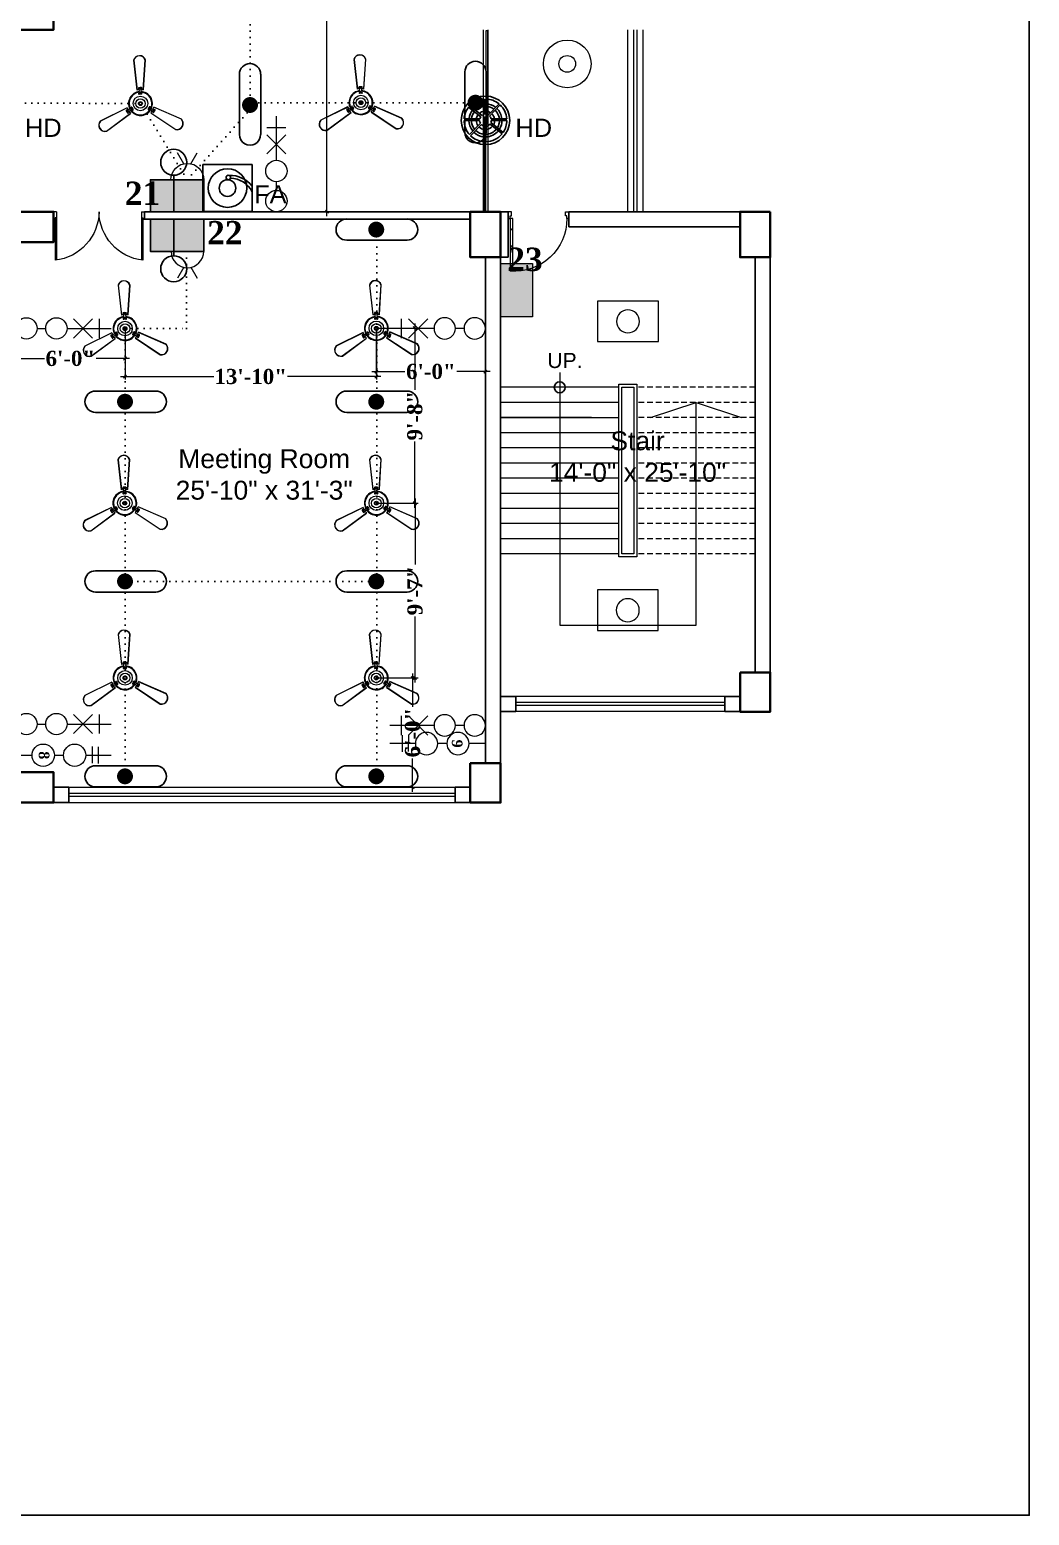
# Model space of a CAD drawing. Header units: inches. Extents: x -12 to 20935469, y -1604 to 24729220.
# Drawn here: x 20825579 to 20826238, y 24655668 to 24656648 of the extents above; entities that cross this region are included whole.
import ezdxf

# ---------------------------------------------------------------- set-up
doc = ezdxf.new("R2010")
doc.units = ezdxf.units.IN
doc.header["$LTSCALE"] = 0.03
doc.header["$MEASUREMENT"] = 0
doc.header["$PDMODE"] = 32
doc.header["$PDSIZE"] = 15
for name, pattern in [('ACAD_ISO02W100', [15, 12, -3]), ('DASHED2', [0.375, 0.25, -0.125]), ('DOT', [0.25, 0, -0.25])]:
    doc.linetypes.add(name, pattern=pattern)
for name, color, linetype, lineweight in [('0-elect.fixture-3 fan', 200, 'Continuous', 20), ('2', 7, 'Continuous', 9), ('CL BOX', 90, 'ACAD_ISO02W100', 0), ('column', 1, 'Continuous', 40), ('Dimiention', 75, 'Continuous', 18), ('Door', 7, 'Continuous', 18), ('E-CF', 4, 'Continuous', 30), ('Gas', 21, 'Continuous', 5), ('line', 7, 'Continuous', 9), ('Main Wall', 7, 'Continuous', 30), ('RAIL', 23, 'Continuous', 13), ('STAIR', 46, 'Continuous', 15), ('wind.', 150, 'Continuous', 20)]:
    doc.layers.add(name, color=color, linetype=linetype, lineweight=lineweight)
for name, color, linetype in [('AC TEXT', 151, 'DOT'), ('DIM TEXT 2025', 7, 'Continuous'), ('fire alarm', 10, 'Continuous'), ('FUR', 251, 'Continuous'), ('H', 154, 'Continuous'), ('heat detactor', 8, 'Continuous'), ('QP TEX', 7, 'Continuous'), ('SB TEXT', 215, 'DOT'), ('TEXT', 7, 'Continuous'), ('w', 188, 'DOT')]:
    doc.layers.add(name, color=color, linetype=linetype)
doc.styles.add('2', font='swisscl.ttf')
doc.styles.add('RomanS', font='arial.ttf', dxfattribs={"height": 12})
doc.styles.get("Standard").update_dxf_attribs({"font": 'timesbd.ttf'})
doc.dimstyles.new('Standard 8', dxfattribs={"dimtxt": 7, "dimasz": 2, "dimexe": 2, "dimexo": 2, "dimgap": 2, "dimtad": 0, "dimdec": 0, "dimzin": 3, "dimdsep": 46, "dimlunit": 4, "dimtxsty": 'Standard', "dimblk": 'OBLIQUE', "dimcen": 3, "dimdle": 3, "dimclrd": 256, "dimclre": 256, "dimclrt": 256, "dimadec": 0, "dimazin": 0, "dimtfac": 1, "dimtdec": 0, "dimtix": 1, "dimtofl": 0, "dimtmove": 0, "dimatfit": 0, "dimldrblk": 'OBLIQUE', "dimfxl": 1, "dimtolj": 1, "dimtzin": 0, "dimlwd": -1, "dimlwe": -1, "dimarcsym": 0})

# ---------------------------------------------------------------- blocks, each defined once
blk = doc.blocks.new('Door_45')
at = {"layer": 'Door'}
for p, q in [((1.5, 5), (1.5, 44)), ((1.5, 40), (2.2, 40)), ((2.2, 40), (2.2, 39.5)), ((2.2, 39.5), (2.7, 39.5)), ((2.7, 39.5), (2.7, 40)), ((2.7, 40), (3.5, 40)), ((3.5, 44), (3.5, 5)), ((1.5, 25.8), (2.2, 25.8)), ((2.2, 25.8), (2.2, 25.3)), ((2.2, 25.3), (2.7, 25.3)), ((2.7, 25.8), (3.5, 25.8)), ((2.7, 25.3), (2.7, 25.8)), ((1.5, 12.6), (2.2, 12.6)), ((2.2, 12.6), (2.2, 13.1)), ((2.2, 13.1), (2.7, 13.1)), ((2.7, 13.1), (2.7, 12.6)), ((2.7, 12.6), (3.5, 12.6)), ((0, 0), (0, 5)), ((0, 5), (1.5, 5)), ((3.5, 5), (1.5, 5)), ((1.5, 5), (1.5, 3)), ((1.5, 3), (2.5, 3)), ((2.5, 3), (2.5, 0)), ((42.5, 3), (42.5, 0)), ((43.5, 3), (42.5, 3)), ((45, 5), (43.5, 5)), ((43.5, 5), (43.5, 3)), ((45, 0), (45, 5)), ((2.5, 0), (0, 0)), ((42.5, 0), (45, 0))]:
    blk.add_line(p, q, dxfattribs=at)
blk.add_arc((4.7, 5.3), 38.8, 359.6233, 94.6685, dxfattribs=at)
blk = doc.blocks.new('A$C36295410')
at = {"layer": 'Door'}
for p, q in [((1, 4), (1, 32)), ((2, 0), (2, 31.98)), ((58, 0), (58, 31.98)), ((59, 4), (59, 32)), ((1, 5), (0, 5)), ((2, 4), (1, 4)), ((58, 4), (59, 4)), ((59, 5), (60, 5)), ((2, 0), (0, 0)), ((58, 0), (60, 0))]:
    blk.add_line(p, q, dxfattribs=at)
for centre, start, end in [((-2.53, -0.34), 0.59063, 83.77826), ((62.53, -0.34), 96.22174, 179.40937)]:
    blk.add_arc(centre, 32.53, start, end, dxfattribs=at)
blk = doc.blocks.new('GGGFGFG')
at = {"layer": 'line', "color": 4, "ltscale": 50}
for p, q in [((7356688.2, 3293208.1), (7357003, 3293208.1)), ((7356688.2, 3292998.4), (7356688.2, 3293208.1)), ((7357003, 3293208.1), (7357003, 3292998.4)), ((7357003, 3292998.4), (7356688.2, 3292998.4))]:
    blk.add_line(p, q, dxfattribs=at)
blk.add_circle((7356845.6, 3293103.2), 59.6, dxfattribs=at)
blk = doc.blocks.new('JUJUJUKIII')
at = {"layer": 'H', "ltscale": 50, "true_color": 0x999999, "transparency": 33554556}
h = blk.add_hatch(color=253, dxfattribs=at)
h.dxf.hatch_style = 1
h.paths.add_polyline_path([(7363219.9, 3291034.2), (7363425.7, 3291034.2), (7363425.7, 3291376.7), (7363219.9, 3291376.7)])
at = {"layer": 'Dimiention', "color": 4, "ltscale": 50}
blk.add_lwpolyline([(7363219.9, 3291034.2), (7363425.7, 3291034.2), (7363425.7, 3291376.7), (7363219.9, 3291376.7)], close=True, dxfattribs=at)
blk = doc.blocks.new('E-CF')
at = {"layer": '0-elect.fixture-3 fan', "color": 230, "linetype": 'ByBlock', "lineweight": 13, "ltscale": 5}
for p, q in [((-1.45, 6.53), (-2.38, 20.87)), ((-1.35, 6.55), (-2.29, 20.85)), ((3.24, 20.73), (1.65, 6.48)), ((3.34, 20.73), (1.74, 6.45)), ((-19.63, -7.46), (-6.46, -1.71)), ((-19.57, -7.54), (-6.43, -1.8)), ((-4.99, -4.44), (-16.92, -12.4)), ((-4.93, -4.51), (-16.88, -12.49)), ((16.28, -13.26), (4.71, -4.73)), ((16.32, -13.17), (4.78, -4.66)), ((6.34, -2.1), (19.2, -8.44)), ((6.37, -2.01), (19.25, -8.36))]:
    blk.add_line(p, q, dxfattribs=at)
at = {"layer": '0-elect.fixture-3 fan', "color": 232, "linetype": 'ByBlock', "lineweight": 13, "ltscale": 5}
for p, q in [((-0.33, 6.68), (-0.62, 7.28)), ((-0.29, 7.46), (-0.15, 7.2)), ((0.48, 7.43), (0.62, 7.18)), ((0.63, 6.66), (0.96, 7.25)), ((-0.35, 5.43), (-0.66, 4.81)), ((-0.35, 4.97), (-0.22, 4.72)), ((-0.02, 6.87), (0.23, 7.01)), ((0.04, 5.2), (0.29, 5.33)), ((0.42, 4.9), (0.56, 4.65)), ((0.6, 5.41), (0.87, 4.78)), ((-6.08, -2.77), (-6.75, -2.79)), ((-6.68, -3.29), (-6.53, -3.05)), ((-6.31, -3.97), (-6.16, -3.73)), ((-5.94, -3.44), (-6.18, -3.29)), ((-5.62, -3.61), (-6, -4.17)), ((-4.99, -2.18), (-4.57, -1.62)), ((-4.52, -2.55), (-4.76, -2.41)), ((-4.53, -3.01), (-3.84, -2.97)), ((-4.46, -2.08), (-4.31, -1.83)), ((-4.13, -2.78), (-3.98, -2.54)), ((4.38, -3.22), (3.69, -3.14)), ((4.03, -2.81), (3.74, -2.8)), ((4.47, -2.17), (4.18, -2.17)), ((4.47, -2.63), (4.47, -2.91)), ((4.87, -2.41), (4.49, -1.83)), ((5.44, -3.87), (5.79, -4.45)), ((6.19, -4.13), (5.9, -4.12)), ((5.94, -3.05), (6.61, -3.1)), ((5.95, -3.42), (5.94, -3.7)), ((6.6, -3.47), (6.31, -3.46))]:
    blk.add_line(p, q, dxfattribs=at)
at = {"layer": '0-elect.fixture-3 fan', "color": 5, "lineweight": 13}
blk.add_line((0, 0), (0, 0), dxfattribs=at)
at = {"layer": '0-elect.fixture-3 fan', "color": 230, "linetype": 'ByBlock', "lineweight": 13, "ltscale": 5, "extrusion": (0, 0, -1)}
for centre, major_axis, start_param, end_param in [((0.46, 19.91), (-2.12, 2.12), 5.823867, 8.359631), ((0.46, 19.91), (-2.05, 2.05), 5.830329, 8.353169), ((0, 0), (-4.05, 4.05), 5.068563, 7.021343), ((0, 0), (-3.85, 3.85), 5.085186, 7.003917), ((0, 0), (4.72, 4.72), -1.003222, -0.833722), ((0, 0), (-4.05, 4.05), 0.879773, 2.832553), ((0, 0), (-3.85, 3.85), 0.896396, 2.815126), ((0, 0), (4.72, 4.72), -0.690743, -0.521244), ((0, 0), (-4.72, 4.72), 5.068843, 5.238343), ((0, 0), (4.72, 4.72), 3.185569, 3.355068), ((0, 0), (4.05, 4.05), 1.403372, 3.356151), ((0, 0), (-3.85, 3.85), 2.990791, 4.909522), ((0, 0), (4.72, 4.72), 1.403652, 1.573151), ((0, 0), (-4.72, 4.72), 2.66197, 2.831469), ((-17.47, -9.55), (-2.12, 2.12), 3.729471, 6.265236), ((-17.47, -9.55), (-2.05, 2.05), 3.735934, 6.258773), ((17, -10.35), (-2.12, 2.12), 1.635076, 4.170841), ((17, -10.35), (2.05, 2.05), 0.070743, 2.593582)]:
    blk.add_ellipse(centre, major_axis=major_axis, ratio=1, start_param=start_param, end_param=end_param, dxfattribs=at)
at = {"layer": '0-elect.fixture-3 fan', "color": 232, "linetype": 'ByBlock', "lineweight": 13, "ltscale": 5, "extrusion": (0, 0, -1)}
for centre, major_axis, start_param, end_param in [((-0.41, 7.39), (-0.169, 0.169), 5.038692, 7.013305), ((0, 0), (5.4, 5.4), -0.840677, -0.683789), ((-0.22, 7.33), (0.101, 0.101), 3.926991, 10.210176), ((0.55, 7.31), (0.101, 0.101), 3.926991, 10.210176), ((0.75, 7.36), (-0.169, 0.169), 0.887007, 2.86162), ((-0.44, 4.71), (0.169, 0.169), 2.26283, 4.381754), ((-0.28, 4.84), (0.101, 0.101), 3.926991, 10.210176), ((0, 0), (3.17, 3.17), -0.878763, -0.645703), ((-2.18, 6.1), (-1.37, 1.37), 2.052913, 2.705807), ((0.11, 6.94), (0.101, 0.101), 3.926991, 10.210176), ((0.17, 5.27), (0.101, 0.101), 3.926991, 10.210176), ((0.49, 4.78), (0.101, 0.101), 3.926991, 10.210176), ((2.58, 5.99), (1.46, 1.46), 3.643048, 4.257264), ((0.66, 4.68), (0.169, 0.169), 0.376965, 2.49589), ((-6.75, -3.02), (0.169, 0.169), 3.505001, 5.479614), ((0, 0), (-5.4, 5.4), 4.91891, 5.075797), ((-6.6, -3.17), (0.101, 0.101), 3.926991, 10.210176), ((-6.19, -4.04), (0.169, 0.169), 1.373501, 3.348114), ((-6.24, -3.85), (0.101, 0.101), 3.926991, 10.210176), ((-6.06, -3.36), (0.101, 0.101), 3.926991, 10.210176), ((-6.47, -0.75), (1.46, 1.46), 1.548653, 2.162869), ((-4.19, -4.93), (-1.37, 1.37), 6.241703, 6.894597), ((-4.64, -2.48), (-0.101, 0.101), 5.497787, 11.780972), ((-4.38, -1.76), (-0.169, 0.169), 6.136552, 8.255476), ((-4.38, -1.96), (-0.101, 0.101), 5.497787, 11.780972), ((-4.05, -2.66), (0.101, 0.101), 3.926991, 10.210176), ((0, 0), (-3.17, 3.17), 4.880824, 5.113884), ((-3.86, -2.73), (0.169, 0.169), 0.168435, 2.287359), ((3.72, -2.9), (0.169, 0.169), 2.471361, 4.590285), ((0, 0), (-3.17, 3.17), 2.786429, 3.019489), ((3.89, -2.81), (0.101, 0.101), 3.926991, 10.210176), ((4.29, -1.97), (-0.169, 0.169), 5.928021, 8.046946), ((4.33, -2.17), (0.101, 0.101), 3.926991, 10.210176), ((4.47, -2.77), (0.101, 0.101), 3.926991, 10.210176), ((3.89, -5.22), (-1.46, 1.46), 1.025054, 1.63927), ((6.36, -1.16), (1.37, 1.37), 2.576511, 3.229406), ((6, -4.32), (-0.169, 0.169), 2.981402, 4.956015), ((5.95, -3.56), (-0.101, 0.101), 5.497787, 11.780972), ((6.05, -4.13), (0.101, 0.101), 3.926991, 10.210176), ((0, 0), (-5.4, 5.4), 2.824515, 2.981402), ((6.45, -3.47), (-0.101, 0.101), 5.497787, 11.780972), ((6.6, -3.33), (-0.169, 0.169), 0.849902, 2.824515)]:
    blk.add_ellipse(centre, major_axis=major_axis, ratio=1, start_param=start_param, end_param=end_param, dxfattribs=at)
at = {"layer": '0-elect.fixture-3 fan', "linetype": 'ByBlock', "lineweight": 13, "ltscale": 5, "extrusion": (0, 0, -1)}
blk.add_ellipse((0.01, 0.03), major_axis=(-2.47, 2.47), ratio=1, start_param=5.497787, end_param=11.780972, dxfattribs=at)
at = {"layer": '0-elect.fixture-3 fan', "color": 200, "linetype": 'ByBlock', "lineweight": 13, "ltscale": 5, "extrusion": (0, 0, -1)}
blk.add_ellipse((0, 0), major_axis=(-1.61, 1.61), ratio=1, start_param=5.497787, end_param=11.780972, dxfattribs=at)
at = {"layer": '0-elect.fixture-3 fan', "color": 190, "linetype": 'ByBlock', "lineweight": 13, "ltscale": 5, "extrusion": (0, 0, -1)}
for major_axis, start_param, end_param in [((0.666, 0.666), 3.926991, 10.210176), ((-0.461, 0.461), 5.497787, 11.780972)]:
    blk.add_ellipse((0, 0), major_axis=major_axis, ratio=1, start_param=start_param, end_param=end_param, dxfattribs=at)
blk = doc.blocks.new('_Oblique')
at = {"color": 0, "linetype": 'ByBlock', "lineweight": -2}
blk.add_line((-0.5, -0.5), (0.5, 0.5), dxfattribs=at)
blk = doc.blocks.new('*D70')
at = {"layer": 'Defpoints', "color": 0, "transparency": 16777216}
for p in [(20825569.37, 24656451.21), (20825641.53, 24656451.21), (20825569.37, 24656431.36)]:
    blk.add_point(p, dxfattribs=at)
at = {"layer": 'DIM TEXT 2025', "lineweight": 0, "transparency": 16777216}
for p, q in [((20825569.37, 24656451.21), (20825569.37, 24656429.36)), ((20825641.53, 24656451.21), (20825641.53, 24656429.36)), ((20825566.37, 24656431.36), (20825588.36, 24656431.36)), ((20825644.53, 24656431.36), (20825622.54, 24656431.36))]:
    blk.add_line(p, q, dxfattribs=at)
at = {"layer": 'DIM TEXT 2025', "lineweight": 0, "transparency": 16777216, "xscale": 2, "yscale": 2, "zscale": 2, "rotation": 180}
blk.add_blockref('_Oblique', (20825569.37, 24656431.36), dxfattribs=at)
at = {"layer": 'DIM TEXT 2025', "lineweight": 0, "transparency": 16777216, "xscale": 2, "yscale": 2, "zscale": 2}
blk.add_blockref('_Oblique', (20825641.53, 24656431.36), dxfattribs=at)
at = {"layer": 'DIM TEXT 2025', "lineweight": 0, "transparency": 16777216, "insert": (20825605.45, 24656431.36), "char_height": 10, "attachment_point": 5}
blk.add_mtext('\\A1;6\'-0"', dxfattribs=at)
blk = doc.blocks.new('*D258')
at = {"layer": 'Defpoints', "color": 0, "transparency": 16777216}
for p in [(20825641.53, 24656451.21), (20825807.37, 24656451.23), (20825807.37, 24656419.43)]:
    blk.add_point(p, dxfattribs=at)
at = {"layer": 'DIM TEXT 2025', "lineweight": 0, "transparency": 16777216}
for p, q in [((20825641.53, 24656451.21), (20825641.53, 24656417.43)), ((20825807.37, 24656451.23), (20825807.37, 24656417.43)), ((20825638.53, 24656419.43), (20825700.18, 24656419.43)), ((20825810.37, 24656419.43), (20825748.73, 24656419.43))]:
    blk.add_line(p, q, dxfattribs=at)
at = {"layer": 'DIM TEXT 2025', "lineweight": 0, "transparency": 16777216, "xscale": 2, "yscale": 2, "zscale": 2, "rotation": 180}
blk.add_blockref('_Oblique', (20825641.53, 24656419.43), dxfattribs=at)
at = {"layer": 'DIM TEXT 2025', "lineweight": 0, "transparency": 16777216, "xscale": 2, "yscale": 2, "zscale": 2}
blk.add_blockref('_Oblique', (20825807.37, 24656419.43), dxfattribs=at)
at = {"layer": 'DIM TEXT 2025', "lineweight": 0, "transparency": 16777216, "insert": (20825724.45, 24656419.43), "char_height": 10, "attachment_point": 5}
blk.add_mtext('\\A1;13\'-10"', dxfattribs=at)
blk = doc.blocks.new('*D71')
at = {"layer": 'Defpoints', "color": 0, "transparency": 16777216}
for p in [(20825807.31, 24656451.21), (20825879.37, 24656451.21), (20825879.37, 24656422.76)]:
    blk.add_point(p, dxfattribs=at)
at = {"layer": 'DIM TEXT 2025', "lineweight": 0, "transparency": 16777216}
for p, q in [((20825807.31, 24656451.21), (20825807.31, 24656420.76)), ((20825879.37, 24656451.21), (20825879.37, 24656420.76)), ((20825804.31, 24656422.76), (20825826.25, 24656422.76)), ((20825882.37, 24656422.76), (20825860.43, 24656422.76))]:
    blk.add_line(p, q, dxfattribs=at)
at = {"layer": 'DIM TEXT 2025', "lineweight": 0, "transparency": 16777216, "xscale": 2, "yscale": 2, "zscale": 2, "rotation": 180}
blk.add_blockref('_Oblique', (20825807.31, 24656422.76), dxfattribs=at)
at = {"layer": 'DIM TEXT 2025', "lineweight": 0, "transparency": 16777216, "xscale": 2, "yscale": 2, "zscale": 2}
blk.add_blockref('_Oblique', (20825879.37, 24656422.76), dxfattribs=at)
at = {"layer": 'DIM TEXT 2025', "lineweight": 0, "transparency": 16777216, "insert": (20825843.34, 24656422.76), "char_height": 10, "attachment_point": 5}
blk.add_mtext('\\A1;6\'-0"', dxfattribs=at)
blk = doc.blocks.new('*D72')
at = {"layer": 'Defpoints', "color": 0, "transparency": 16777216}
for p in [(20825807.37, 24656451.39), (20825807.31, 24656335.86), (20825832.77, 24656335.86)]:
    blk.add_point(p, dxfattribs=at)
at = {"layer": 'DIM TEXT 2025', "lineweight": 0, "transparency": 16777216}
for p, q in [((20825807.37, 24656451.39), (20825834.77, 24656451.39)), ((20825832.77, 24656454.39), (20825832.77, 24656410.76)), ((20825832.77, 24656332.86), (20825832.77, 24656376.49)), ((20825807.31, 24656335.86), (20825834.77, 24656335.86))]:
    blk.add_line(p, q, dxfattribs=at)
at = {"layer": 'DIM TEXT 2025', "lineweight": 0, "transparency": 16777216, "xscale": 2, "yscale": 2, "zscale": 2}
for p, rotation in [((20825832.77, 24656451.39), 90), ((20825832.77, 24656335.86), 270)]:
    blk.add_blockref('_Oblique', p, dxfattribs=dict(at, rotation=rotation))
at = {"layer": 'DIM TEXT 2025', "lineweight": 0, "transparency": 16777216, "insert": (20825832.77, 24656393.62), "char_height": 10, "attachment_point": 5, "rotation": 90}
blk.add_mtext('\\A1;9\'-8"', dxfattribs=at)
blk = doc.blocks.new('*D259')
at = {"layer": 'Defpoints', "color": 0, "transparency": 16777216}
for p in [(20825807.37, 24656335.87), (20825807.31, 24656220.52), (20825832.88, 24656220.52)]:
    blk.add_point(p, dxfattribs=at)
at = {"layer": 'DIM TEXT 2025', "lineweight": 0, "transparency": 16777216}
for p, q in [((20825807.37, 24656335.87), (20825834.88, 24656335.87)), ((20825832.88, 24656338.87), (20825832.88, 24656295.33)), ((20825832.88, 24656217.52), (20825832.88, 24656261.06)), ((20825807.31, 24656220.52), (20825834.88, 24656220.52))]:
    blk.add_line(p, q, dxfattribs=at)
at = {"layer": 'DIM TEXT 2025', "lineweight": 0, "transparency": 16777216, "xscale": 2, "yscale": 2, "zscale": 2}
for p, rotation in [((20825832.88, 24656335.87), 90), ((20825832.88, 24656220.52), 270)]:
    blk.add_blockref('_Oblique', p, dxfattribs=dict(at, rotation=rotation))
at = {"layer": 'DIM TEXT 2025', "lineweight": 0, "transparency": 16777216, "insert": (20825832.88, 24656278.2), "char_height": 10, "attachment_point": 5, "rotation": 90}
blk.add_mtext('\\A1;9\'-7"', dxfattribs=at)
blk = doc.blocks.new('*D73')
at = {"layer": 'Defpoints', "color": 0, "transparency": 16777216}
for p in [(20825807.31, 24656220.52), (20825807.31, 24656148.37), (20825831.3, 24656148.37)]:
    blk.add_point(p, dxfattribs=at)
at = {"layer": 'DIM TEXT 2025', "lineweight": 0, "transparency": 16777216}
for p, q in [((20825831.3, 24656223.52), (20825831.3, 24656201.54)), ((20825807.31, 24656220.52), (20825833.3, 24656220.52)), ((20825831.3, 24656145.37), (20825831.3, 24656167.36)), ((20825807.31, 24656148.37), (20825833.3, 24656148.37))]:
    blk.add_line(p, q, dxfattribs=at)
at = {"layer": 'DIM TEXT 2025', "lineweight": 0, "transparency": 16777216, "xscale": 2, "yscale": 2, "zscale": 2}
for p, rotation in [((20825831.3, 24656220.52), 90), ((20825831.3, 24656148.37), 270)]:
    blk.add_blockref('_Oblique', p, dxfattribs=dict(at, rotation=rotation))
at = {"layer": 'DIM TEXT 2025', "lineweight": 0, "transparency": 16777216, "insert": (20825831.3, 24656184.45), "char_height": 10, "attachment_point": 5, "rotation": 90}
blk.add_mtext('\\A1;6\'-0"', dxfattribs=at)
blk = doc.blocks.new('FDDF')
at = {"layer": 'line', "color": 6, "linetype": 'Continuous', "lineweight": 25, "ltscale": 50}
for p, q in [((7351583, 3307777), (7351583, 3307352)), ((7351732, 3307777), (7351732, 3307352))]:
    blk.add_line(p, q, dxfattribs=at)
at = {"layer": 'line', "color": 6, "linetype": 'Continuous', "lineweight": 40, "ltscale": 50, "const_width": 56.1}
blk.add_lwpolyline([(7351657, 3307597, 1), (7351657, 3307541, 1)], format="xyb", close=True, dxfattribs=at)
at = {"layer": 'line', "color": 6, "linetype": 'Continuous', "lineweight": 25, "ltscale": 50}
for centre, start, end in [((7351657, 3307777), 0, 180), ((7351657, 3307352), 180, 0)]:
    blk.add_arc(centre, 74.8, start, end, dxfattribs=at)
blk = doc.blocks.new('bulb')
at = {"layer": 'line', "color": 4, "lineweight": 25, "ltscale": 50}
for p, q in [((20823168.7, 24658803.9), (20823168.7, 24658777.6)), ((20823168.7, 24658790.8), (20823209.9, 24658790.8))]:
    blk.add_line(p, q, dxfattribs=at)
blk.add_circle((20823224.6, 24658790.8), 14.7, dxfattribs=at)
blk = doc.blocks.new('fgftrfteter')
at = {"layer": 'Dimiention', "color": 4, "ltscale": 50}
for p, q in [((4580895, 2288123), (4580808, 2288269)), ((4580989, 2288123), (4581076, 2288269)), ((4580720, 2287906), (4581164, 2287906))]:
    blk.add_line(p, q, dxfattribs=at)
blk.add_arc((4580942, 2287906), 222, 0, 180, dxfattribs=at)
blk = doc.blocks.new('2PIN')
at = {"layer": 'H', "true_color": 0x000000, "transparency": 33554567}
h = blk.add_hatch(color=18, dxfattribs=at)
h.dxf.hatch_style = 1
h.paths.add_polyline_path([(20823027, 24658981.2), (20822972.3, 24658981.2), (20822972.3, 24658948.3), (20823027, 24658948.3)])
blk.add_lwpolyline([(20822972.3, 24658981.2), (20823027, 24658981.2), (20823027, 24658948.3), (20822972.3, 24658948.3)], close=True)
at = {"layer": '2', "color": 6, "lineweight": 25, "transparency": 33554648, "xscale": 0.07559514081214198, "yscale": 0.07559514081214198, "zscale": 0.07559514081214198}
blk.add_blockref('fgftrfteter', (20476692.1, 24486026.6), dxfattribs=at)
blk = doc.blocks.new('*D75')
at = {"layer": 'Defpoints', "color": 0, "transparency": 16777216}
for p in [(20825869.35, 24656843.28), (20825774.77, 24656528.23), (20825869.37, 24656528.23)]:
    blk.add_point(p, dxfattribs=at)
at = {"layer": 'DIM TEXT 2025', "lineweight": 0, "transparency": 16777216}
for p, q in [((20825869.35, 24656843.28), (20825772.77, 24656843.28)), ((20825774.77, 24656846.28), (20825774.77, 24656706.64)), ((20825774.77, 24656525.23), (20825774.77, 24656664.87)), ((20825869.37, 24656528.23), (20825772.77, 24656528.23))]:
    blk.add_line(p, q, dxfattribs=at)
at = {"layer": 'DIM TEXT 2025', "lineweight": 0, "transparency": 16777216, "xscale": 2, "yscale": 2, "zscale": 2}
for p, rotation in [((20825774.77, 24656843.28), 90), ((20825774.77, 24656528.23), 270)]:
    blk.add_blockref('_Oblique', p, dxfattribs=dict(at, rotation=rotation))
at = {"layer": 'DIM TEXT 2025', "lineweight": 0, "transparency": 16777216, "insert": (20825774.77, 24656685.75), "char_height": 10, "attachment_point": 5, "rotation": 90}
blk.add_mtext('\\A1;26\'-3"', dxfattribs=at)
blk = doc.blocks.new('gy')
at = {"layer": 'Dimiention', "color": 18, "ltscale": 50, "true_color": 0x000000}
for p, q in [((3543696.38, 5183214.14), (3543682.58, 5183214.14)), ((3543686.26, 5183217.13), (3543686.26, 5183211.14)), ((3543688.4, 5183217.13), (3543694.39, 5183211.14)), ((3543694.39, 5183217.13), (3543688.4, 5183211.14)), ((3543705.77, 5183214.14), (3543703.06, 5183214.14))]:
    blk.add_line(p, q, dxfattribs=at)
for centre in [(3543699.72, 5183214.14), (3543709.11, 5183214.14)]:
    blk.add_circle(centre, 3.34, dxfattribs=at)
blk = doc.blocks.new('rfgrtrtgrtgr')
at = {"layer": 'Dimiention', "ltscale": 50}
for p, q in [((11249506, 1692013.3), (11249368.7, 1692013.3)), ((11249437.2, 1692057.9), (11249437.5, 1691968.7)), ((11249469.8, 1692055.5), (11249470, 1691966.3)), ((11249675.2, 1692013.3), (11249626.5, 1692013.3)), ((11249883.8, 1692013.3), (11249795.7, 1692013.3))]:
    blk.add_line(p, q, dxfattribs=at)
for centre in [(11249566.2, 1692013.3), (11249735.5, 1692013.3)]:
    blk.add_circle(centre, 60.2, dxfattribs=at)
blk = doc.blocks.new('GYTT')
at = {"layer": 'line', "color": 4, "ltscale": 50}
for radius in [19.7, 6.87]:
    blk.add_circle((20859470.8, -1441350.4), radius, dxfattribs=at)
blk = doc.blocks.new('fire alrm')
at = {"layer": 'fire alarm'}
blk.add_lwpolyline([(20824372.37, 24663295.02), (20824404.8, 24663295.02), (20824404.8, 24663264.04), (20824372.37, 24663264.04)], close=True, dxfattribs=at)
at = {"layer": 'fire alarm', "ltscale": 50}
for centre, radius in [((20824388.59, 24663279.53), 12.75), ((20824388.58, 24663279.53), 5.49)]:
    blk.add_circle(centre, radius, dxfattribs=at)
at = {"layer": 'fire alarm'}
blk.add_circle((20824389.11, 24663286.53), 1.46, dxfattribs=at)
for centre, radius, start, end in [((20824390.38, 24663269.56), 18.31, 38.0837, 92.10277), ((20824390.4, 24663269.89), 16.11, 26.61592, 89.70005)]:
    blk.add_arc(centre, radius, start, end, dxfattribs=at)
at = {"insert": (20824406.14, 24663281.42), "char_height": 12, "attachment_point": 1, "style": 'RomanS'}
blk.add_mtext_dynamic_manual_height_columns('FA', width=21.6697, gutter_width=60, heights=[0], dxfattribs=at)
blk = doc.blocks.new('heat detaCTOR')
for p, q in [((20826805.53, 24664324.77), (20826797.4, 24664331.19)), ((20826806.99, 24664335.71), (20826806.99, 24664325.41)), ((20826808.1, 24664325.48), (20826808.1, 24664335.73)), ((20826809.56, 24664325.06), (20826816.75, 24664332.51)), ((20826810.46, 24664324.4), (20826817.58, 24664331.78)), ((20826803.91, 24664321.62), (20826793.66, 24664321.62)), ((20826804.07, 24664322.73), (20826793.7, 24664322.73)), ((20826804.72, 24664323.99), (20826796.69, 24664330.35)), ((20826821.85, 24664322.73), (20826811.48, 24664322.73)), ((20826821.9, 24664321.62), (20826811.65, 24664321.62)), ((20826804.41, 24664319.72), (20826797.2, 24664312.27)), ((20826805.09, 24664318.84), (20826797.97, 24664311.46)), ((20826806.99, 24664317.83), (20826806.99, 24664307.52)), ((20826808.1, 24664307.5), (20826808.1, 24664317.77)), ((20826818.83, 24664312.83), (20826810.79, 24664319.19)), ((20826819.48, 24664313.72), (20826811.36, 24664320.16))]:
    blk.add_line(p, q)
at = {"layer": 'heat detactor'}
for radius in [16.02, 0.961]:
    blk.add_circle((20826807.78, 24664321.62), radius, dxfattribs=at)
at = {"layer": 'heat detactor', "ltscale": 50}
for radius, start, end in [(14.12, 93.18051, 137.28954), (9.26, 95.40816, 134.24025), (14.12, 50.52278, 88.68504), (9.26, 53.66859, 87.7533), (14.12, 4.52051, 46.02441), (14.12, 179.97791, 221.50422), (14.12, 141.78747, 175.47949), (9.26, 180, 218.35841), (9.26, 141.90716, 172.33086), (6.08, 180, 215.54423), (6.08, 142.0004, 169.51141), (6.08, 97.38665, 131.51755), (3.87, 180, 209.44306), (3.87, 142.20041, 163.36573), (3.87, 101.66393, 125.58928), (1.65, 78.65512, 101.31836), (6.08, 56.48277, 86.93464), (3.87, 62.6166, 85.17626), (1.65, 42.04035, 45.94363), (3.87, 16.63427, 45.98363), (3.87, 337.71284, 0), (6.08, 10.48859, 45.9945), (6.08, 331.78457, 0), (9.26, 7.66914, 45.99957), (9.26, 329.06186, 0), (14.12, 326.01258, 0.02209), (14.12, 226.00259, 266.81949), (9.26, 226.02742, 264.59184), (6.08, 226.03249, 262.61335), (3.87, 226.04337, 258.33607), (3.87, 274.82374, 321.10171), (6.08, 273.06536, 321.30172), (14.12, 271.31496, 321.51464), (9.26, 272.2467, 321.39496)]:
    blk.add_arc((20826807.78, 24664321.62), radius, start, end, dxfattribs=at)
at = {"layer": 'heat detactor'}
for start, end in [(94.58991, 135.36381), (52.50765, 88.09257), (180, 219.51935), (141.8685, 173.49395), (6.50605, 46.00168), (327.93831, 0), (226.02532, 265.41009), (271.90743, 321.43362)]:
    blk.add_arc((20826807.78, 24664321.62), 10.91, start, end, dxfattribs=at)
at = {"insert": (20826827.55, 24664322.73), "char_height": 12, "attachment_point": 1, "style": 'RomanS'}
blk.add_mtext_dynamic_manual_height_columns('HD', width=23.193, gutter_width=60, heights=[0], dxfattribs=at)

msp = doc.modelspace()

# ---------------------------------------------------------------- linework, layer by layer
msp.add_circle((20825928.37, 24656412.35), 3.61)
at = {"layer": 'column', "lineweight": 40, "ltscale": 20}
for points in [[(20825564.37, 24656668.37), (20825564.37, 24656648.37), (20825594.37, 24656648.38), (20825594.37, 24656668.38)], [(20825564.37, 24656528.23), (20825564.37, 24656508.23), (20825594.37, 24656508.23), (20825594.37, 24656528.23)], [(20825889.37, 24656528.23), (20825869.37, 24656528.23), (20825869.37, 24656498.23), (20825889.37, 24656498.23)], [(20826067.34, 24656528.2), (20826047.34, 24656528.2), (20826047.34, 24656498.2), (20826067.34, 24656498.2)], [(20826047.34, 24656224.2), (20826067.34, 24656224.2), (20826067.34, 24656198.2), (20826047.34, 24656198.2)], [(20825869.37, 24656164.23), (20825889.37, 24656164.23), (20825889.37, 24656138.23), (20825869.37, 24656138.23)], [(20825564.37, 24656158.23), (20825564.37, 24656138.23), (20825594.37, 24656138.23), (20825594.37, 24656158.23)]]:
    msp.add_lwpolyline(points, close=True, dxfattribs=at)
at = {"layer": 'Defpoints'}
msp.add_lwpolyline([(20823799.35, 24657249.12), (20826238.21, 24657249.12), (20826238.21, 24655667.82), (20823799.35, 24655667.82)], close=True, dxfattribs=at)
at = {"layer": 'Gas', "color": 0, "lineweight": 5}
for points in [[(20825967.35, 24656414.35), (20825979.35, 24656414.35), (20825979.35, 24656300.35), (20825967.35, 24656300.35)], [(20825969.35, 24656412.35), (20825977.35, 24656412.35), (20825977.35, 24656302.35), (20825969.35, 24656302.35)]]:
    msp.add_lwpolyline(points, close=True, dxfattribs=at)
at = {"layer": 'Main Wall', "lineweight": 30}
for p, q in [((20825869.37, 24656528.23), (20825654.37, 24656528.23)), ((20825654.37, 24656528.23), (20825654.37, 24656523.23)), ((20825869.37, 24656528.23), (20825869.37, 24656523.23)), ((20825879.37, 24656528.2), (20825889.37, 24656528.2)), ((20825894.37, 24656528.2), (20825889.37, 24656528.2)), ((20825894.37, 24656498.21), (20825894.37, 24656528.2)), ((20825934.37, 24656528.2), (20826047.34, 24656528.2)), ((20825934.37, 24656528.2), (20825934.37, 24656518.2)), ((20825869.37, 24656523.23), (20825654.37, 24656523.23)), ((20825934.37, 24656518.2), (20826047.34, 24656518.2)), ((20825879.37, 24656164.23), (20825879.37, 24656498.23)), ((20825889.37, 24656164.23), (20825889.37, 24656498.23)), ((20825889.37, 24656498.21), (20825894.37, 24656498.21)), ((20826057.34, 24656498.2), (20826057.34, 24656224.2)), ((20826067.34, 24656498.2), (20826067.34, 24656224.2)), ((20825899.37, 24656208.35), (20825899.37, 24656198.35))]:
    msp.add_line(p, q, dxfattribs=at)
for points in [[(20825899.37, 24656198.35), (20825889.37, 24656198.35), (20825889.37, 24656208.35), (20825899.37, 24656208.35)], [(20826047.32, 24656198.35), (20826037.32, 24656198.35), (20826037.32, 24656208.35), (20826047.32, 24656208.35)], [(20825594.35, 24656148.37), (20825604.35, 24656148.37), (20825604.35, 24656138.37), (20825594.35, 24656138.37)], [(20825869.35, 24656138.37), (20825859.35, 24656138.37), (20825859.35, 24656148.37), (20825869.35, 24656148.37)]]:
    msp.add_lwpolyline(points, dxfattribs=at)
at = {"layer": 'RAIL', "lineweight": 9}
for p, q in [((20825928.37, 24656422.07), (20825928.37, 24656255.35)), ((20825988.35, 24656392.35), (20826018.35, 24656402.35)), ((20826018.35, 24656255.35), (20826018.35, 24656402.35)), ((20826018.35, 24656402.35), (20826048.35, 24656392.35)), ((20825889.35, 24656392.35), (20825967.35, 24656392.35)), ((20825928.37, 24656255.35), (20826018.35, 24656255.35))]:
    msp.add_line(p, q, dxfattribs=at)
at = {"layer": 'STAIR', "color": 32, "lineweight": 5}
for p, q in [((20825967.35, 24656412.35), (20825889.35, 24656412.35)), ((20825967.35, 24656402.35), (20825889.35, 24656402.35)), ((20825949.35, 24656392.35), (20825889.35, 24656392.35)), ((20825967.35, 24656382.35), (20825889.35, 24656382.35)), ((20825967.35, 24656372.35), (20825889.35, 24656372.35)), ((20825967.35, 24656362.35), (20825889.35, 24656362.35)), ((20825967.35, 24656352.35), (20825889.35, 24656352.35)), ((20825967.35, 24656342.35), (20825889.35, 24656342.35)), ((20825967.35, 24656332.35), (20825889.35, 24656332.35)), ((20825967.35, 24656322.35), (20825889.35, 24656322.35)), ((20825967.35, 24656312.35), (20825889.35, 24656312.35)), ((20825967.35, 24656302.35), (20825889.35, 24656302.35))]:
    msp.add_line(p, q, dxfattribs=at)
at = {"layer": 'STAIR', "color": 32, "linetype": 'DASHED2', "lineweight": 5, "ltscale": 500}
for p, q in [((20826057.32, 24656412.35), (20825979.35, 24656412.35)), ((20826057.32, 24656402.35), (20825979.35, 24656402.35)), ((20826057.32, 24656392.35), (20825979.35, 24656392.35)), ((20826057.32, 24656382.35), (20825979.35, 24656382.35)), ((20826057.32, 24656372.35), (20825979.35, 24656372.35)), ((20826057.32, 24656362.35), (20825979.35, 24656362.35)), ((20826057.32, 24656352.35), (20825979.35, 24656352.35)), ((20826057.32, 24656342.35), (20825979.35, 24656342.35)), ((20826057.32, 24656332.35), (20825979.35, 24656332.35)), ((20826057.32, 24656322.35), (20825979.35, 24656322.35)), ((20826057.32, 24656312.35), (20825979.35, 24656312.35)), ((20826057.32, 24656302.35), (20825979.35, 24656302.35))]:
    msp.add_line(p, q, dxfattribs=at)
at = {"layer": 'w', "linetype": 'DOT', "lineweight": 30, "ltscale": 550, "transparency": 33554661}
for p, q in [((20825724.06, 24656769.9), (20825724.06, 24656598.69)), ((20825495.53, 24656600.22), (20825650.82, 24656599.65)), ((20825682.65, 24656549.35), (20825651.73, 24656599.68)), ((20825682.65, 24656549.35), (20825726.69, 24656598.59)), ((20825717.05, 24656600.22), (20825872.82, 24656600.21)), ((20825807.72, 24656162.54), (20825807.72, 24656509.4)), ((20825682.05, 24656451.21), (20825682.03, 24656502.09)), ((20825641.53, 24656451.21), (20825682.05, 24656451.21)), ((20825641.53, 24656162.44), (20825641.53, 24656451.09)), ((20825641.53, 24656284.18), (20825807.31, 24656284.18))]:
    msp.add_line(p, q, dxfattribs=at)
at = {"layer": 'wind.'}
for p, q in [((20825878.15, 24656528.23), (20825878.15, 24656648.37)), ((20825881.15, 24656528.23), (20825881.15, 24656648.37))]:
    msp.add_line(p, q, dxfattribs=at)
at = {"layer": 'wind.', "lineweight": 5}
for p, q in [((20825973.37, 24656528.2), (20825973.37, 24656648.37)), ((20825977.37, 24656528.2), (20825977.37, 24656648.37)), ((20825979.37, 24656528.2), (20825979.37, 24656648.37)), ((20825983.37, 24656528.2), (20825983.37, 24656648.37)), ((20826037.32, 24656208.35), (20825899.37, 24656208.35)), ((20826037.32, 24656204.35), (20825899.37, 24656204.35)), ((20826037.32, 24656202.35), (20825899.37, 24656202.35)), ((20826037.32, 24656198.35), (20825899.37, 24656198.35)), ((20825604.35, 24656148.37), (20825859.35, 24656148.37)), ((20825604.35, 24656144.37), (20825859.35, 24656144.37)), ((20825604.35, 24656144.37), (20825859.35, 24656144.37)), ((20825604.35, 24656142.37), (20825859.35, 24656142.37)), ((20825604.35, 24656142.37), (20825859.35, 24656142.37)), ((20825604.35, 24656138.37), (20825859.35, 24656138.37))]:
    msp.add_line(p, q, dxfattribs=at)
at = {"layer": 'wind.'}
for points in [[(20825880.81, 24656647.91), (20825880.81, 24656586.13), (20825879.83, 24656586.13), (20825879.83, 24656647.91)], [(20825879.52, 24656528.69), (20825879.52, 24656590.58), (20825878.54, 24656590.58), (20825878.54, 24656528.69)]]:
    msp.add_lwpolyline(points, close=True, dxfattribs=at)

# ---------------------------------------------------------------- block references
for name, p, xscale, yscale, zscale, rotation in [('2PIN', (34214214.74, 8801594.18), -0.6429687876420657, 0.6429687876420657, 0.6429687876420657, 2.205941029842506e-07), ('bulb', (35220858.28, 12500483.73), 0.5837749611745884, 0.5837749611745884, 0.5837749611745884, 90.00000004090228), ('2PIN', (34206503.46, 40517965.77), 0.6429687876420656, 0.6429687876420656, 0.6429687876420656, 180.0278607246424), ('bulb', (35214945.52, 36819566.15), -0.5837749611745892, 0.5837749611745885, 0.5837749611745884, 90.02786090433423)]:
    msp.add_blockref(name, p, dxfattribs=dict(xscale=xscale, yscale=yscale, zscale=zscale, rotation=rotation))
at = {"layer": 'CL BOX', "color": 5, "xscale": -0.127552882082143, "yscale": 0.127552882082143, "zscale": 0.127552882082143, "rotation": 359.9998993550784}
for p in [(21764359.53, 24236409.42), (21764359.4, 24236218.74)]:
    msp.add_blockref('GGGFGFG', p, dxfattribs=at)
at = {"layer": 'Dimiention', "yscale": 2.112111447955701, "zscale": 2.112111447955701}
for p, xscale, rotation in [((9878215.48, 32141243.86), 2.112111447955701, 270), ((28310285.01, 35603977.12), 2.112111447955701, 180), ((13341163.74, 35603977.12), -2.112111447955701, 180), ((28310285.01, 35603716.01), 2.112111447955701, 180), ((13341163.74, 35603715.08), -2.112111447955701, 180)]:
    msp.add_blockref('gy', p, dxfattribs=dict(at, xscale=xscale, rotation=rotation))
at = {"layer": 'Door', "color": 250, "ltscale": 20, "xscale": -0.8888888888759539, "yscale": 0.8888888888759539, "zscale": 0.8888888888759539, "rotation": 180}
msp.add_blockref('Door_45', (20825894.37, 24656528.17), dxfattribs=at)
at = {"layer": 'E-CF', "xscale": -1.378879578969062, "yscale": 1.378879578969062, "zscale": 1.378879578969062}
for p in [(20825651.72, 24656599.64), (20825797.19, 24656600.23), (20825641.53, 24656451.09), (20825807.37, 24656451.23), (20825641.37, 24656335.87), (20825807.37, 24656335.87), (20825641.53, 24656220.52), (20825807.31, 24656220.52)]:
    msp.add_blockref('E-CF', p, dxfattribs=at)
at = {"layer": 'FUR', "xscale": -1, "rotation": 180}
msp.add_blockref('A$C36295410', (20825594.37, 24656528.23), dxfattribs=at)
at = {"layer": 'heat detactor'}
for p in [(-1252.05, -7733.09), (-928.42, -7733.09)]:
    msp.add_blockref('heat detaCTOR', p, dxfattribs=at)
at = {"layer": 'line', "color": 5}
for name, p, xscale, yscale, zscale in [('GYTT', (4138356.66, 25809706.14), 0.8000000007450581, 0.8000000007450581, 0.8000000007450581), ('JUJUJUKIII', (21581988.47, 24318525.39), -0.1026830631760966, 0.1026830631760966, 0.1026830631760966)]:
    msp.add_blockref(name, p, dxfattribs=dict(at, xscale=xscale, yscale=yscale, zscale=zscale))
at = {"layer": 'line', "color": 5, "xscale": -0.09369666655797602, "yscale": 0.09369666655797602, "zscale": 0.09369666655797602}
for p, rotation in [((20136898.26, 24966506.87), 179.9999999896241), ((20137047.02, 24966508.39), 179.9999999896241), ((21135715.49, 25345342.21), 89.9999999779558), ((21135549.71, 25345228.58), 89.9999999779558), ((21135715.49, 25345228.58), 89.9999999779558), ((21135549.71, 25345109.98), 89.9999999779558), ((21135715.49, 25345109.98), 89.9999999779558), ((21135549.71, 25344981.32), 89.9999999779558), ((21135715.49, 25344981.32), 89.9999999779558)]:
    msp.add_blockref('FDDF', p, dxfattribs=dict(at, rotation=rotation))
at = {"layer": 'QP TEX'}
msp.add_blockref('fire alrm', (1320.57, -6735.68), dxfattribs=at)
at = {"layer": 'TEXT', "yscale": 0.12246412811567, "zscale": 0.12246412811567, "rotation": 180}
for p, xscale in [((19448172.16, 24863388.11), -0.12246412811567), ((22203276.58, 24863380.41), 0.12246412811567)]:
    msp.add_blockref('rfgrtrtgrtgr', p, dxfattribs=dict(at, xscale=xscale))

# ---------------------------------------------------------------- texts
at = {"layer": 'AC TEXT', "char_height": 7, "width": 227.4581, "rotation": 270}
for s, insert, attachment_point in [('\\A1;9', (20825857.12, 24656177.16), 8), ('\\A1;8', (20825591.63, 24656169.46), 2)]:
    msp.add_mtext(s, dxfattribs=dict(at, insert=insert, attachment_point=attachment_point))
at = {"layer": 'SB TEXT', "char_height": 15.435, "width": 227.4581, "attachment_point": 8, "rotation": 0}
for s, insert in [('21', (20825653.06, 24656532.67)), ('22', (20825707.4, 24656506.67)), ('23', (20825905.45, 24656488.89))]:
    msp.add_mtext(s, dxfattribs=dict(at, insert=insert))
at = {"layer": 'TEXT', "color": 30, "lineweight": 5, "ltscale": 20, "attachment_point": 2, "style": '2'}
for s, width, gutter_width, insert, char_height in [('{\\fArial|b0|i0|c0|p34;\\C0;UP.}', 104.7597, 0.5, (20825931.78, 24656435.08), 10), ('\\pxsm1;{\\fArial|b0|i0|c0|p34;\\C0;Stair\\P14\'-0" x 25\'-10"  }', 148.5883, 0.282, (20825979.75, 24656383.26), 12.4758), ('\\pxqc;{\\fArial|b0|i0|c0|p34;\\C0;Meeting Room\\P25\'-10" x 31\'-3" }', 149.2704, 0.5, (20825733.36, 24656371.47), 12.4758)]:
    msp.add_mtext_dynamic_manual_height_columns(s, width=width, gutter_width=gutter_width, heights=[0], dxfattribs=dict(at, insert=insert, char_height=char_height))

# ---------------------------------------------------------------- dimensions: what is measured, and where the dimension line sits
at = {"layer": 'DIM TEXT 2025', "lineweight": 0}
for base, p1, p2, picture, middle in [((20825774.77, 24656528.23), (20825869.35, 24656843.28), (20825869.37, 24656528.23), '*D75', (20825774.77, 24656685.75)), ((20825832.77, 24656335.86), (20825807.37, 24656451.39), (20825807.31, 24656335.86), '*D72', (20825832.77, 24656393.62)), ((20825832.88, 24656220.52), (20825807.37, 24656335.87), (20825807.31, 24656220.52), '*D259', (20825832.88, 24656278.2)), ((20825831.3, 24656148.37), (20825807.31, 24656220.52), (20825807.31, 24656148.37), '*D73', (20825831.3, 24656184.45))]:
    dim = msp.add_linear_dim(base=base, p1=p1, p2=p2, angle=90, dimstyle='Standard 8', override={"dimtxt": 10, "dimexo": 0, "dimlwd": 0, "dimlwe": 0}, dxfattribs=at)
    dim.commit()
    dim.dimension.update_dxf_attribs({"geometry": picture, "text_midpoint": middle})
for base, p1, p2, picture, middle in [((20825569.37, 24656431.36), (20825641.53, 24656451.21), (20825569.37, 24656451.21), '*D70', (20825605.45, 24656431.36)), ((20825807.37, 24656419.43), (20825641.53, 24656451.21), (20825807.37, 24656451.23), '*D258', (20825724.45, 24656419.43)), ((20825879.37, 24656422.76), (20825807.31, 24656451.21), (20825879.37, 24656451.21), '*D71', (20825843.34, 24656422.76))]:
    dim = msp.add_linear_dim(base=base, p1=p1, p2=p2, dimstyle='Standard 8', override={"dimtxt": 10, "dimexo": 0, "dimlwd": 0, "dimlwe": 0}, dxfattribs=at)
    dim.commit()
    dim.dimension.update_dxf_attribs({"geometry": picture, "text_midpoint": middle})

doc.saveas('drawing.dxf')
